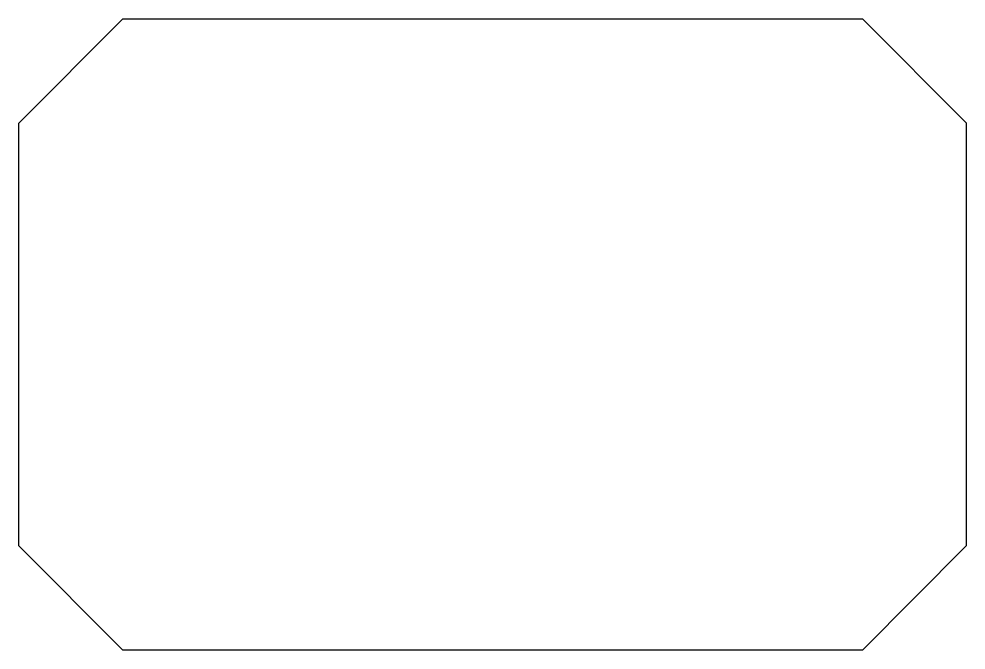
# Model space of a CAD drawing. Extents: x 18 to 133, y 127 to 203.
import ezdxf

# ---------------------------------------------------------------- set-up
doc = ezdxf.new("R2010")
doc.units = 0

msp = doc.modelspace()

# ---------------------------------------------------------------- linework, layer by layer
at = {"layer": 'Layer 1'}
for p, q in [((18.3742, 190.911), (30.8893, 203.473)), ((30.8893, 203.473), (120.088, 203.473)), ((120.088, 203.473), (132.5844, 190.9242)), ((18.3742, 139.913), (18.3742, 190.911)), ((132.5844, 190.9242), (132.584, 139.924)), ((30.8903, 127.363), (18.3742, 139.913)), ((132.584, 139.924), (120.088, 127.363)), ((120.088, 127.363), (30.8903, 127.363))]:
    msp.add_line(p, q, dxfattribs=at)

doc.saveas('drawing.dxf')
